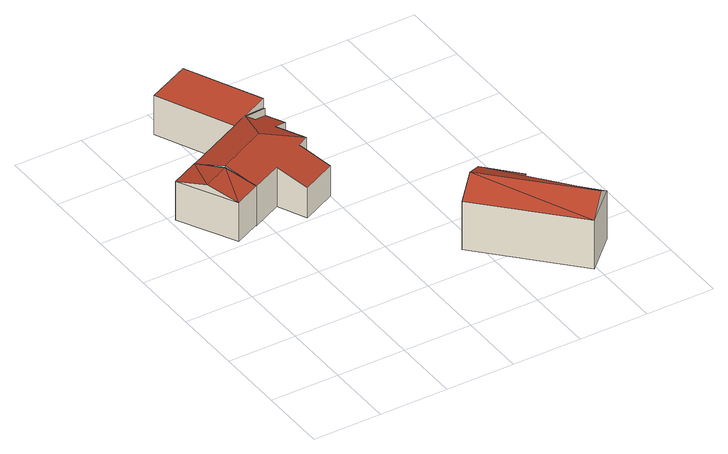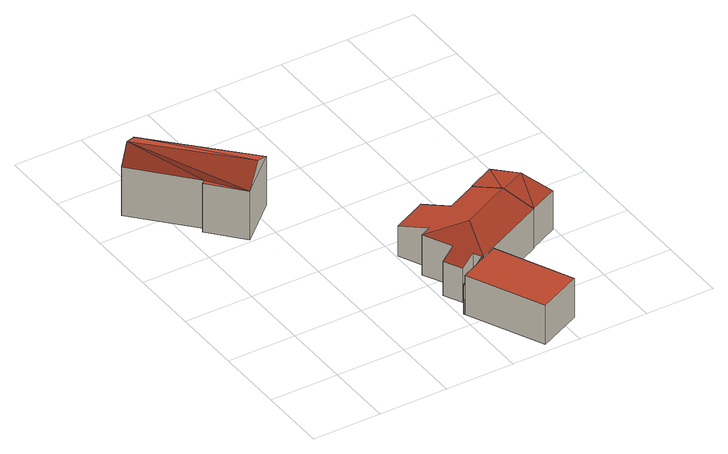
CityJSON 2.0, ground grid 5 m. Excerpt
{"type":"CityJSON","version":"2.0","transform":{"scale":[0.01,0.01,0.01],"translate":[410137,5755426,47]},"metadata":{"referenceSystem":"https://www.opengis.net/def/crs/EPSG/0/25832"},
"CityObjects":{
"building1":{"type":"Building","attributes":{"Gemeindeschluessel":"05515000","Geometrietyp2DReferenz":"3000","function":"51009_1610","roofType":"3100","measuredHeight":3.59},"geometry":[{"type":"Solid","lod":"2","boundaries":[[[[0,1,2,3]],[[4,5,1,0]],[[6,7,5,4]],[[3,2,7,6]],[[0,8,4]],[[6,9,3]],[[9,8,0]],[[0,3,9]],[[6,4,8]],[[8,9,6]],[[1,5,7,2]]]],"semantics":{"surfaces":[{"type":"WallSurface"},{"type":"RoofSurface"},{"type":"GroundSurface"}],"values":[[0,0,0,0,0,0,1,1,1,1,2]]}}]},
"building2":{"type":"Building","attributes":{"Gemeindeschluessel":"05515000","Geometrietyp2DReferenz":"3000","function":"31001_1310"},"address":[{"country":"Germany","locality":"Münster","thoroughfareNumber":"3","thoroughfareName":"Wersewinkel"}],"children":["building2-1","building2-2"]},
"building2-1":{"type":"BuildingPart","attributes":{"roofType":"5000","measuredHeight":3.82},"parents":["building2"],"geometry":[{"type":"Solid","lod":"2","boundaries":[[[[10,11,12,13]],[[14,15,11,10]],[[16,17,15,14]],[[18,19,17,16]],[[20,21,22,19,18]],[[23,24,25,26]],[[27,28,24,23]],[[29,30,28,27]],[[31,32,30,29]],[[33,34,32,31]],[[35,36,34,33]],[[37,38,36,35]],[[39,40,38,37]],[[41,42,40,39]],[[13,12,42,41]],[[35,33,31,29,27,23,26,43,44,45,37]],[[20,18,16,45,44]],[[14,10,13,41,39,37,45,16]],[[11,15,17,19,22,46,25,24,28,30,32,34,36,38,40,42,12]],[[21,20,44,47]],[[22,21,47,46]],[[47,44,43]],[[47,43,26,25,46]]]],"semantics":{"surfaces":[{"type":"WallSurface"},{"type":"RoofSurface"},{"type":"GroundSurface"},{"type":"ClosureSurface"}],"values":[[0,0,0,0,0,0,0,0,0,0,0,0,0,0,0,1,1,1,2,0,3,0,3]]}}]},
"building2-2":{"type":"BuildingPart","attributes":{"roofType":"1000","measuredHeight":3.05},"parents":["building2"],"geometry":[{"type":"Solid","lod":"2","boundaries":[[[[48,49,22,21]],[[50,51,49,48]],[[52,26,25,51,50]],[[50,48,21,47,43,52]],[[49,51,25,46,22]],[[26,52,43]],[[46,47,21,22]],[[25,26,43,47,46]]]],"semantics":{"surfaces":[{"type":"WallSurface"},{"type":"RoofSurface"},{"type":"GroundSurface"},{"type":"ClosureSurface"}],"values":[[0,0,0,1,2,0,3,3]]}}]},
"building3":{"type":"Building","attributes":{"Gemeindeschluessel":"05515000","Geometrietyp2DReferenz":"3000","function":"31001_1310","roofType":"5000","measuredHeight":4.77},"address":[{"country":"Germany","locality":"Münster","thoroughfareNumber":"4","thoroughfareName":"Wersewinkel"}],"geometry":[{"type":"Solid","lod":"2","boundaries":[[[[53,54,55,56]],[[57,58,54,53]],[[59,60,58,57]],[[61,62,60,59]],[[63,64,62,61]],[[56,55,64,63]],[[56,65,66]],[[66,53,56]],[[57,61,59]],[[65,63,61]],[[65,61,57]],[[57,66,65]],[[53,66,57]],[[63,65,56]],[[54,58,60,62,64,55]]]],"semantics":{"surfaces":[{"type":"WallSurface"},{"type":"RoofSurface"},{"type":"GroundSurface"}],"values":[[0,0,0,0,0,0,1,1,1,1,1,1,0,0,2]]}}]}
},
"vertices":[
[227,2033,377],[227,2033,74],[24,1936,74],[24,1936,377],[426,1616,377],[426,1616,74],[235,1525,377],[235,1525,74],[326,1824,433],[130,1730,433],
[647,1722,372],[647,1722,65],[746,1516,65],[746,1516,299],[426,1616,373],[426,1616,65],[326,1824,447],[326,1824,65],[227,2033,373],[227,2033,65],[666,2243,374],[666,2243,369],[666,2243,65],[982,2383,294],[982,2383,65],[978,2393,65],[978,2393,294],[781,2284,374],[781,2284,65],[809,2227,374],[809,2227,65],[918,2280,331],[918,2280,65],[984,2146,331],[984,2146,65],[874,2092,374],[874,2092,65],[975,1889,374],[975,1889,65],[896,1846,373],[896,1846,65],[996,1636,298],[996,1636,65],[788,2301,369],[776,2296,374],[692,2003,447],[776,2296,65],[776,2296,369],
[411,2795,369],[411,2795,65],[725,2940,369],[725,2940,65],[978,2393,369],
[1390,714,433],[1390,714,55],[1983,89,55],[1983,89,433],[1681,974,433],[1681,974,55],[1888,743,433],[1888,743,55],[1860,718,433],[1860,718,55],[2221,315,433],[2221,315,55],[2119,218,532],[1529,839,532]
]}
